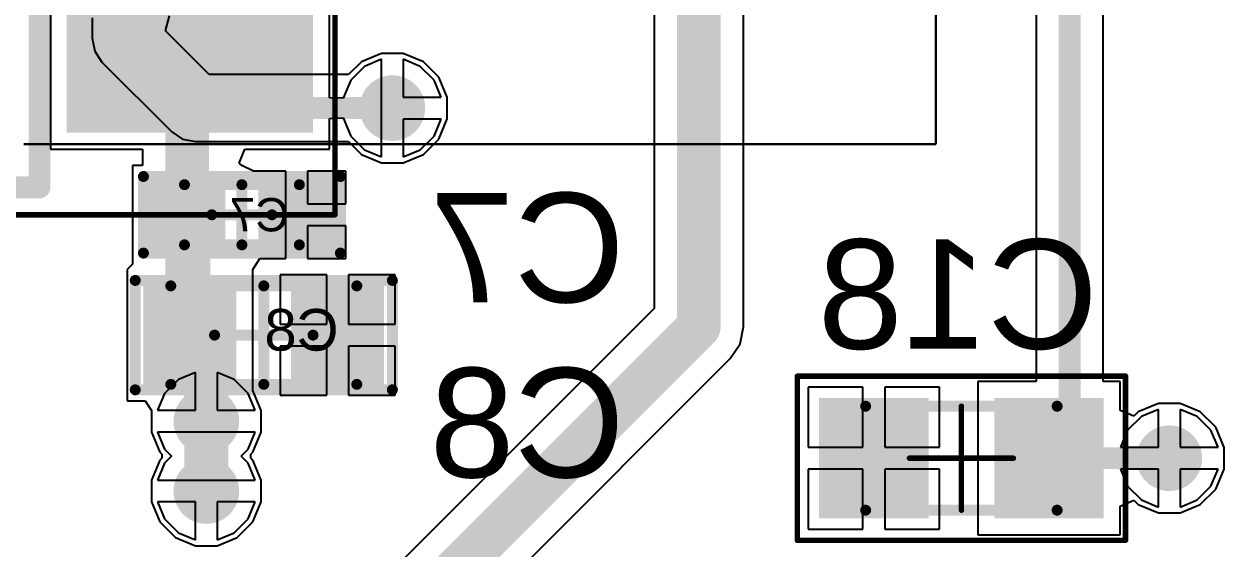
# Model space of a CAD drawing. Header units: inches. Extents: x -5 to 179, y -47 to 8.
# Drawn here: x 101.23 to 112.2, y -24.52 to -19.73 of the extents above; entities that cross this region are included whole.
import ezdxf

# ---------------------------------------------------------------- set-up
doc = ezdxf.new("R2010")
doc.units = ezdxf.units.IN
for name, color, linetype in [('Bottom 3D Body', 56, 'Continuous'), ('Bottom Assembly', 56, 'Continuous'), ('Bottom Courtyard', 56, 'Continuous'), ('Bottom Layer', 5, 'Continuous'), ('Bottom Overlay', 54, 'Continuous'), ('Bottom Paste', 16, 'Continuous'), ('Bottom Solder', 6, 'Continuous'), ('Top Layer', 1, 'Continuous'), ('Top Overlay', 2, 'Continuous'), ('Top Solder', 216, 'Continuous'), ('Via Holes', 16, 'Continuous')]:
    doc.layers.add(name, color=color, linetype=linetype)
doc.styles.add('Arial', font='', dxfattribs={"height": 0.2})
doc.styles.get('Arial').set_extended_font_data('Arial')

# ---------------------------------------------------------------- blocks, each defined once
blk = doc.blocks.new('CAPC0603_1608_55_N_B_984')
at = {"layer": 'Bottom Layer'}
for points in [[(-0.35, 0.5), (-0.35, -0.5), (-1.25, -0.5), (-1.25, 0.5)], [(1.25, 0.5), (1.25, -0.5), (0.35, -0.5), (0.35, 0.5)]]:
    blk.add_hatch(color=5, dxfattribs=at).paths.add_polyline_path(points)
at = {"layer": 'Bottom Paste'}
for points in [[(-0.35, 0.5), (-0.35, -0.5), (-1.25, -0.5), (-1.25, 0.5)], [(1.25, 0.5), (1.25, -0.5), (0.35, -0.5), (0.35, 0.5)]]:
    blk.add_hatch(color=16, dxfattribs=at).paths.add_polyline_path(points)
at = {"layer": 'Bottom Solder'}
for points in [[(-0.3, 0.55), (-0.3, -0.55), (-1.3, -0.55), (-1.3, 0.55)], [(1.3, 0.55), (1.3, -0.55), (0.3, -0.55), (0.3, 0.55)]]:
    blk.add_hatch(color=6, dxfattribs=at).paths.add_polyline_path(points)
at = {"layer": 'Bottom 3D Body'}
for points in [[(-0.875, 0.475, 0.1, 0.1, 0), (0.875, 0.475, 0.1, 0.1, 0)], [(-0.875, -0.475, 0.1, 0.1, 0), (-0.875, 0.475, 0.1, 0.1, 0)], [(0.875, -0.475, 0.1, 0.1, 0), (0.875, 0.475, 0.1, 0.1, 0)], [(-0.875, -0.475, 0.1, 0.1, 0), (0.875, -0.475, 0.1, 0.1, 0)]]:
    blk.add_lwpolyline(points, format="xyseb", dxfattribs=at)
for points in [[(-0.9, 0.475, 0.05, 0.05, 1), (-0.85, 0.475, 0.05, 0.05, 1)], [(-0.9, 0.475, 0.05, 0.05, 1), (-0.85, 0.475, 0.05, 0.05, 1)], [(0.85, 0.475, 0.05, 0.05, 1), (0.9, 0.475, 0.05, 0.05, 1)], [(0.85, 0.475, 0.05, 0.05, 1), (0.9, 0.475, 0.05, 0.05, 1)], [(-0.9, -0.475, 0.05, 0.05, 1), (-0.85, -0.475, 0.05, 0.05, 1)], [(-0.9, -0.475, 0.05, 0.05, 1), (-0.85, -0.475, 0.05, 0.05, 1)], [(0.85, -0.475, 0.05, 0.05, 1), (0.9, -0.475, 0.05, 0.05, 1)], [(0.85, -0.475, 0.05, 0.05, 1), (0.9, -0.475, 0.05, 0.05, 1)]]:
    blk.add_lwpolyline(points, format="xyseb", close=True, dxfattribs=at)
at = {"layer": 'Bottom Courtyard'}
for points in [[(-1.5, 0.75, 0.05, 0.05, 0), (1.5, 0.75, 0.05, 0.05, 0)], [(-1.5, -0.75, 0.05, 0.05, 0), (-1.5, 0.75, 0.05, 0.05, 0)], [(1.5, -0.75, 0.05, 0.05, 0), (1.5, 0.75, 0.05, 0.05, 0)], [(0, -0.475, 0.05, 0.05, 0), (0, 0.475, 0.05, 0.05, 0)], [(-0.475, 0, 0.05, 0.05, 0), (0.475, 0, 0.05, 0.05, 0)], [(-1.5, -0.75, 0.05, 0.05, 0), (1.5, -0.75, 0.05, 0.05, 0)]]:
    blk.add_lwpolyline(points, format="xyseb", dxfattribs=at)
for points in [[(-1.512, 0.75, 0.025, 0.025, 1), (-1.488, 0.75, 0.025, 0.025, 1)], [(-1.512, 0.75, 0.025, 0.025, 1), (-1.488, 0.75, 0.025, 0.025, 1)], [(1.488, 0.75, 0.025, 0.025, 1), (1.513, 0.75, 0.025, 0.025, 1)], [(1.488, 0.75, 0.025, 0.025, 1), (1.513, 0.75, 0.025, 0.025, 1)], [(-0.012, 0.475, 0.025, 0.025, 1), (0.013, 0.475, 0.025, 0.025, 1)], [(-0.487, 0, 0.025, 0.025, 1), (-0.462, 0, 0.025, 0.025, 1)], [(0.463, 0, 0.025, 0.025, 1), (0.488, 0, 0.025, 0.025, 1)], [(-0.012, -0.475, 0.025, 0.025, 1), (0.013, -0.475, 0.025, 0.025, 1)], [(-1.512, -0.75, 0.025, 0.025, 1), (-1.488, -0.75, 0.025, 0.025, 1)], [(-1.512, -0.75, 0.025, 0.025, 1), (-1.488, -0.75, 0.025, 0.025, 1)], [(1.488, -0.75, 0.025, 0.025, 1), (1.513, -0.75, 0.025, 0.025, 1)], [(1.488, -0.75, 0.025, 0.025, 1), (1.513, -0.75, 0.025, 0.025, 1)]]:
    blk.add_lwpolyline(points, format="xyseb", close=True, dxfattribs=at)
blk = doc.blocks.new('CAPC1005X04L_B_994')
at = {"layer": 'Bottom Layer'}
for points in [[(-0.2, 0.25), (-0.2, -0.25), (-0.8, -0.25), (-0.8, 0.25)], [(0.8, 0.25), (0.8, -0.25), (0.2, -0.25), (0.2, 0.25)]]:
    blk.add_hatch(color=5, dxfattribs=at).paths.add_polyline_path(points)
at = {"layer": 'Bottom Paste'}
for points in [[(-0.2, 0.25), (-0.2, -0.25), (-0.8, -0.25), (-0.8, 0.25)], [(0.8, 0.25), (0.8, -0.25), (0.2, -0.25), (0.2, 0.25)]]:
    blk.add_hatch(color=16, dxfattribs=at).paths.add_polyline_path(points)
at = {"layer": 'Bottom Solder'}
for points in [[(-0.15, 0.3), (-0.15, -0.3), (-0.85, -0.3), (-0.85, 0.3)], [(0.85, 0.3), (0.85, -0.3), (0.15, -0.3), (0.15, 0.3)]]:
    blk.add_hatch(color=6, dxfattribs=at).paths.add_polyline_path(points)
at = {"layer": 'Bottom Assembly'}
for points in [[(-0.525, 0.275, 0.1, 0.1, 0), (-0.525, -0.275, 0.1, 0.1, 0)], [(0.525, 0.275, 0.1, 0.1, 0), (-0.525, 0.275, 0.1, 0.1, 0)], [(0.525, 0.275, 0.1, 0.1, 0), (0.525, -0.275, 0.1, 0.1, 0)], [(0.525, -0.275, 0.1, 0.1, 0), (-0.525, -0.275, 0.1, 0.1, 0)]]:
    blk.add_lwpolyline(points, format="xyseb", dxfattribs=at)
for points in [[(-0.55, 0.275, 0.05, 0.05, 1), (-0.5, 0.275, 0.05, 0.05, 1)], [(-0.55, 0.275, 0.05, 0.05, 1), (-0.5, 0.275, 0.05, 0.05, 1)], [(0.5, 0.275, 0.05, 0.05, 1), (0.55, 0.275, 0.05, 0.05, 1)], [(0.5, 0.275, 0.05, 0.05, 1), (0.55, 0.275, 0.05, 0.05, 1)], [(-0.55, -0.275, 0.05, 0.05, 1), (-0.5, -0.275, 0.05, 0.05, 1)], [(-0.55, -0.275, 0.05, 0.05, 1), (-0.5, -0.275, 0.05, 0.05, 1)], [(0.5, -0.275, 0.05, 0.05, 1), (0.55, -0.275, 0.05, 0.05, 1)], [(0.5, -0.275, 0.05, 0.05, 1), (0.55, -0.275, 0.05, 0.05, 1)]]:
    blk.add_lwpolyline(points, format="xyseb", close=True, dxfattribs=at)
at = {"layer": 'Bottom Courtyard'}
for points in [[(-0.9, 0.35, 0.1, 0.1, 0), (-0.9, -0.35, 0.1, 0.1, 0)], [(0.9, 0.35, 0.1, 0.1, 0), (-0.9, 0.35, 0.1, 0.1, 0)], [(0.9, 0.35, 0.1, 0.1, 0), (0.9, -0.35, 0.1, 0.1, 0)], [(0, 0.275, 0.1, 0.1, 0), (0, -0.275, 0.1, 0.1, 0)], [(0.275, 0, 0.1, 0.1, 0), (-0.275, 0, 0.1, 0.1, 0)], [(0.9, -0.35, 0.1, 0.1, 0), (-0.9, -0.35, 0.1, 0.1, 0)]]:
    blk.add_lwpolyline(points, format="xyseb", dxfattribs=at)
for points in [[(-0.925, 0.35, 0.05, 0.05, 1), (-0.875, 0.35, 0.05, 0.05, 1)], [(-0.925, 0.35, 0.05, 0.05, 1), (-0.875, 0.35, 0.05, 0.05, 1)], [(0.875, 0.35, 0.05, 0.05, 1), (0.925, 0.35, 0.05, 0.05, 1)], [(0.875, 0.35, 0.05, 0.05, 1), (0.925, 0.35, 0.05, 0.05, 1)], [(-0.025, 0.275, 0.05, 0.05, 1), (0.025, 0.275, 0.05, 0.05, 1)], [(-0.3, 0, 0.05, 0.05, 1), (-0.25, 0, 0.05, 0.05, 1)], [(0.25, 0, 0.05, 0.05, 1), (0.3, 0, 0.05, 0.05, 1)], [(-0.925, -0.35, 0.05, 0.05, 1), (-0.875, -0.35, 0.05, 0.05, 1)], [(-0.925, -0.35, 0.05, 0.05, 1), (-0.875, -0.35, 0.05, 0.05, 1)], [(-0.025, -0.275, 0.05, 0.05, 1), (0.025, -0.275, 0.05, 0.05, 1)], [(0.875, -0.35, 0.05, 0.05, 1), (0.925, -0.35, 0.05, 0.05, 1)], [(0.875, -0.35, 0.05, 0.05, 1), (0.925, -0.35, 0.05, 0.05, 1)]]:
    blk.add_lwpolyline(points, format="xyseb", close=True, dxfattribs=at)
at = {"layer": 'Bottom Assembly', "style": 'Arial', "text_generation_flag": 2}
blk.add_text('C7', height=0.3048, rotation=180, dxfattribs=at).set_placement((-0.432, 0.152))
blk = doc.blocks.new('CAPC1608X06L_B_995')
at = {"layer": 'Bottom Layer'}
for points in [[(-0.3, 0.4), (-0.3, -0.4), (-1.05, -0.4), (-1.05, 0.4)], [(1.05, 0.4), (1.05, -0.4), (0.3, -0.4), (0.3, 0.4)]]:
    blk.add_hatch(color=5, dxfattribs=at).paths.add_polyline_path(points)
at = {"layer": 'Bottom Paste'}
for points in [[(-0.3, 0.4), (-0.3, -0.4), (-1.05, -0.4), (-1.05, 0.4)], [(1.05, 0.4), (1.05, -0.4), (0.3, -0.4), (0.3, 0.4)]]:
    blk.add_hatch(color=16, dxfattribs=at).paths.add_polyline_path(points)
at = {"layer": 'Bottom Solder'}
for points in [[(-0.25, 0.45), (-0.25, -0.45), (-1.1, -0.45), (-1.1, 0.45)], [(1.1, 0.45), (1.1, -0.45), (0.25, -0.45), (0.25, 0.45)]]:
    blk.add_hatch(color=6, dxfattribs=at).paths.add_polyline_path(points)
at = {"layer": 'Bottom Assembly'}
for points in [[(-0.85, 0.45, 0.1, 0.1, 0), (-0.85, -0.45, 0.1, 0.1, 0)], [(0.85, 0.45, 0.1, 0.1, 0), (-0.85, 0.45, 0.1, 0.1, 0)], [(0.85, 0.45, 0.1, 0.1, 0), (0.85, -0.45, 0.1, 0.1, 0)], [(0.85, -0.45, 0.1, 0.1, 0), (-0.85, -0.45, 0.1, 0.1, 0)]]:
    blk.add_lwpolyline(points, format="xyseb", dxfattribs=at)
for points in [[(-0.875, 0.45, 0.05, 0.05, 1), (-0.825, 0.45, 0.05, 0.05, 1)], [(-0.875, 0.45, 0.05, 0.05, 1), (-0.825, 0.45, 0.05, 0.05, 1)], [(0.825, 0.45, 0.05, 0.05, 1), (0.875, 0.45, 0.05, 0.05, 1)], [(0.825, 0.45, 0.05, 0.05, 1), (0.875, 0.45, 0.05, 0.05, 1)], [(-0.875, -0.45, 0.05, 0.05, 1), (-0.825, -0.45, 0.05, 0.05, 1)], [(-0.875, -0.45, 0.05, 0.05, 1), (-0.825, -0.45, 0.05, 0.05, 1)], [(0.825, -0.45, 0.05, 0.05, 1), (0.875, -0.45, 0.05, 0.05, 1)], [(0.825, -0.45, 0.05, 0.05, 1), (0.875, -0.45, 0.05, 0.05, 1)]]:
    blk.add_lwpolyline(points, format="xyseb", close=True, dxfattribs=at)
at = {"layer": 'Bottom Courtyard'}
for points in [[(1.175, 0.5, 0.1, 0.1, 0), (-1.175, 0.5, 0.1, 0.1, 0)], [(-1.175, 0.5, 0.1, 0.1, 0), (-1.175, -0.5, 0.1, 0.1, 0)], [(1.175, 0.5, 0.1, 0.1, 0), (1.175, -0.5, 0.1, 0.1, 0)], [(0, 0.45, 0.1, 0.1, 0), (0, -0.45, 0.1, 0.1, 0)], [(0.45, 0, 0.1, 0.1, 0), (-0.45, 0, 0.1, 0.1, 0)], [(1.175, -0.5, 0.1, 0.1, 0), (-1.175, -0.5, 0.1, 0.1, 0)]]:
    blk.add_lwpolyline(points, format="xyseb", dxfattribs=at)
for points in [[(-1.2, 0.5, 0.05, 0.05, 1), (-1.15, 0.5, 0.05, 0.05, 1)], [(-1.2, 0.5, 0.05, 0.05, 1), (-1.15, 0.5, 0.05, 0.05, 1)], [(1.15, 0.5, 0.05, 0.05, 1), (1.2, 0.5, 0.05, 0.05, 1)], [(1.15, 0.5, 0.05, 0.05, 1), (1.2, 0.5, 0.05, 0.05, 1)], [(-0.025, 0.45, 0.05, 0.05, 1), (0.025, 0.45, 0.05, 0.05, 1)], [(-0.475, 0, 0.05, 0.05, 1), (-0.425, 0, 0.05, 0.05, 1)], [(0.425, 0, 0.05, 0.05, 1), (0.475, 0, 0.05, 0.05, 1)], [(-0.025, -0.45, 0.05, 0.05, 1), (0.025, -0.45, 0.05, 0.05, 1)], [(-1.2, -0.5, 0.05, 0.05, 1), (-1.15, -0.5, 0.05, 0.05, 1)], [(-1.2, -0.5, 0.05, 0.05, 1), (-1.15, -0.5, 0.05, 0.05, 1)], [(1.15, -0.5, 0.05, 0.05, 1), (1.2, -0.5, 0.05, 0.05, 1)], [(1.15, -0.5, 0.05, 0.05, 1), (1.2, -0.5, 0.05, 0.05, 1)]]:
    blk.add_lwpolyline(points, format="xyseb", close=True, dxfattribs=at)
at = {"layer": 'Bottom Assembly', "style": 'Arial', "text_generation_flag": 2}
blk.add_text('C8', height=0.381, rotation=180, dxfattribs=at).set_placement((-0.685, 0.142))
blk = doc.blocks.new('SOT230P700X180_4N_B_1000')
at = {"layer": 'Bottom Layer'}
for points in [[(-1.85, 2.8), (-1.85, 1.8), (-4, 1.8), (-4, 2.8)], [(4, 1.625), (4, -1.625), (1.85, -1.625), (1.85, 1.625)], [(-1.85, 0.5), (-1.85, -0.5), (-4, -0.5), (-4, 0.5)], [(-1.85, -1.8), (-1.85, -2.8), (-4, -2.8), (-4, -1.8)]]:
    blk.add_hatch(color=5, dxfattribs=at).paths.add_polyline_path(points)
at = {"layer": 'Bottom Paste'}
for points in [[(-1.85, 2.8), (-1.85, 1.8), (-4, 1.8), (-4, 2.8)], [(4, 1.625), (4, -1.625), (1.85, -1.625), (1.85, 1.625)], [(-1.85, 0.5), (-1.85, -0.5), (-4, -0.5), (-4, 0.5)], [(-1.85, -1.8), (-1.85, -2.8), (-4, -2.8), (-4, -1.8)]]:
    blk.add_hatch(color=16, dxfattribs=at).paths.add_polyline_path(points)
at = {"layer": 'Bottom Solder'}
for points in [[(-1.8, 2.85), (-1.8, 1.75), (-4.05, 1.75), (-4.05, 2.85)], [(4.05, 1.675), (4.05, -1.675), (1.8, -1.675), (1.8, 1.675)], [(-1.8, 0.55), (-1.8, -0.55), (-4.05, -0.55), (-4.05, 0.55)], [(-1.8, -1.75), (-1.8, -2.85), (-4.05, -2.85), (-4.05, -1.75)]]:
    blk.add_hatch(color=6, dxfattribs=at).paths.add_polyline_path(points)
at = {"layer": 'Bottom Courtyard'}
for points in [[(4.25, 3.6, 0.05, 0.05, 0), (-4.25, 3.6, 0.05, 0.05, 0)], [(-4.25, 3.6, 0.05, 0.05, 0), (-4.25, -3.6, 0.05, 0.05, 0)], [(4.25, 3.6, 0.05, 0.05, 0), (4.25, -3.6, 0.05, 0.05, 0)], [(0, 0.5, 0.1, 0.1, 0), (0, -0.5, 0.1, 0.1, 0)], [(0.5, 0, 0.1, 0.1, 0), (-0.5, 0, 0.1, 0.1, 0)], [(4.25, -3.6, 0.05, 0.05, 0), (-4.25, -3.6, 0.05, 0.05, 0)]]:
    blk.add_lwpolyline(points, format="xyseb", dxfattribs=at)
for points in [[(-4.263, 3.6, 0.025, 0.025, 1), (-4.238, 3.6, 0.025, 0.025, 1)], [(-4.263, 3.6, 0.025, 0.025, 1), (-4.238, 3.6, 0.025, 0.025, 1)], [(4.237, 3.6, 0.025, 0.025, 1), (4.262, 3.6, 0.025, 0.025, 1)], [(4.237, 3.6, 0.025, 0.025, 1), (4.262, 3.6, 0.025, 0.025, 1)], [(-0.025, 0.5, 0.05, 0.05, 1), (0.025, 0.5, 0.05, 0.05, 1)], [(-0.525, 0, 0.05, 0.05, 1), (-0.475, 0, 0.05, 0.05, 1)], [(0.475, 0, 0.05, 0.05, 1), (0.525, 0, 0.05, 0.05, 1)], [(-0.025, -0.5, 0.05, 0.05, 1), (0.025, -0.5, 0.05, 0.05, 1)], [(-4.263, -3.6, 0.025, 0.025, 1), (-4.238, -3.6, 0.025, 0.025, 1)], [(-4.263, -3.6, 0.025, 0.025, 1), (-4.238, -3.6, 0.025, 0.025, 1)], [(4.237, -3.6, 0.025, 0.025, 1), (4.262, -3.6, 0.025, 0.025, 1)], [(4.237, -3.6, 0.025, 0.025, 1), (4.262, -3.6, 0.025, 0.025, 1)]]:
    blk.add_lwpolyline(points, format="xyseb", close=True, dxfattribs=at)
at = {"layer": 'Bottom Overlay'}
for points in [[(-1.55, 3.35, 0.2, 0.2, 0), (-1.55, -3.35, 0.2, 0.2, 0)], [(1.55, 3.35, 0.2, 0.2, 0), (-1.55, 3.35, 0.2, 0.2, 0)], [(1.55, 3.35, 0.2, 0.2, 0), (1.55, -3.35, 0.2, 0.2, 0)], [(1.55, -3.35, 0.2, 0.2, 0), (-1.55, -3.35, 0.2, 0.2, 0)]]:
    blk.add_lwpolyline(points, format="xyseb", dxfattribs=at)
for points in [[(-1.6, 3.35, 0.1, 0.1, 1), (-1.5, 3.35, 0.1, 0.1, 1)], [(-1.6, 3.35, 0.1, 0.1, 1), (-1.5, 3.35, 0.1, 0.1, 1)], [(1.5, 3.35, 0.1, 0.1, 1), (1.6, 3.35, 0.1, 0.1, 1)], [(1.5, 3.35, 0.1, 0.1, 1), (1.6, 3.35, 0.1, 0.1, 1)], [(-2.8, -3.35, 0.25, 0.25, 1), (-3.05, -3.35, 0.25, 0.25, 1)], [(-3.113, -3.35, 0.125, 0.125, 1), (-2.988, -3.35, 0.125, 0.125, 1)], [(-2.862, -3.35, 0.125, 0.125, 1), (-2.738, -3.35, 0.125, 0.125, 1)], [(-1.6, -3.35, 0.1, 0.1, 1), (-1.5, -3.35, 0.1, 0.1, 1)], [(-1.6, -3.35, 0.1, 0.1, 1), (-1.5, -3.35, 0.1, 0.1, 1)], [(1.5, -3.35, 0.1, 0.1, 1), (1.6, -3.35, 0.1, 0.1, 1)], [(1.5, -3.35, 0.1, 0.1, 1), (1.6, -3.35, 0.1, 0.1, 1)]]:
    blk.add_lwpolyline(points, format="xyseb", close=True, dxfattribs=at)

msp = doc.modelspace()

# ---------------------------------------------------------------- hatches: boundary and pattern name
at = {"layer": 'Bottom Layer'}
h = msp.add_hatch(color=5, dxfattribs=at)
edge = h.paths.add_edge_path()
edge.add_arc((104.6, -20.5), 0.3, 0, 360)
h = msp.add_hatch(color=5, dxfattribs=at)
edge = h.paths.add_edge_path()
edge.add_arc((102.9, -23.362), 0.3, 0, 360)
h = msp.add_hatch(color=5, dxfattribs=at)
edge = h.paths.add_edge_path()
edge.add_arc((111.7, -23.7), 0.3, 0, 360)
h = msp.add_hatch(color=5, dxfattribs=at)
edge = h.paths.add_edge_path()
edge.add_arc((102.9, -24), 0.3, 0, 360)
at = {"layer": 'Top Layer'}
h = msp.add_hatch(color=1, dxfattribs=at)
edge = h.paths.add_edge_path()
edge.add_arc((104.6, -20.5), 0.3, 0, 360)
h = msp.add_hatch(color=1, dxfattribs=at)
edge = h.paths.add_edge_path()
edge.add_arc((102.9, -23.362), 0.3, 0, 360)
h = msp.add_hatch(color=1, dxfattribs=at)
edge = h.paths.add_edge_path()
edge.add_arc((111.7, -23.7), 0.3, 0, 360)
h = msp.add_hatch(color=1, dxfattribs=at)
edge = h.paths.add_edge_path()
edge.add_arc((102.9, -24), 0.3, 0, 360)
at = {"layer": 'Via Holes'}
h = msp.add_hatch(color=7, dxfattribs=at)
edge = h.paths.add_edge_path()
edge.add_arc((104.6, -20.5), 0.15, 0, 360)
h = msp.add_hatch(color=7, dxfattribs=at)
edge = h.paths.add_edge_path()
edge.add_arc((102.9, -23.362), 0.15, 0, 360)
h = msp.add_hatch(color=7, dxfattribs=at)
edge = h.paths.add_edge_path()
edge.add_arc((111.7, -23.7), 0.15, 0, 360)
h = msp.add_hatch(color=7, dxfattribs=at)
edge = h.paths.add_edge_path()
edge.add_arc((102.9, -24), 0.15, 0, 360)

# ---------------------------------------------------------------- linework, layer by layer
at = {"layer": 'Bottom Layer'}
for p, q in [((110.484, -16.281), (110.484, -23)), ((111.096, -23), (111.096, -16.281)), ((107.808, -22.5), (107.808, -19)), ((106.992, -19.285), (106.992, -22.331)), ((101.475, -19.475), (101.475, -20.875)), ((104.025, -20.406), (104.025, -19.475)), ((104.5, -20.054), (104.345, -20.119)), ((104.5, -20.5), (104.5, -20.054)), ((104.855, -20.119), (104.7, -20.054)), ((104.7, -20.054), (104.7, -20.4)), ((104.345, -20.119), (104.219, -20.245)), ((104.981, -20.245), (104.855, -20.119)), ((104.219, -20.245), (104.15, -20.41)), ((105.046, -20.4), (104.981, -20.245)), ((104.15, -20.41), (104.025, -20.406)), ((104.5, -20.946), (104.5, -20.5)), ((104.7, -20.4), (105.046, -20.4)), ((104.025, -20.594), (104.15, -20.59)), ((104.025, -20.875), (104.025, -20.594)), ((104.15, -20.59), (104.219, -20.755)), ((105.046, -20.6), (104.7, -20.6)), ((104.7, -20.6), (104.7, -20.946)), ((104.981, -20.755), (105.046, -20.6)), ((104.219, -20.755), (104.345, -20.881)), ((104.855, -20.881), (104.981, -20.755)), ((101.475, -20.875), (102.317, -20.875)), ((102.317, -20.875), (102.317, -21.025)), ((103.2, -21.002), (103.252, -20.875)), ((103.252, -20.875), (104.025, -20.875)), ((104.345, -20.881), (104.5, -20.946)), ((104.7, -20.946), (104.855, -20.881)), ((102.317, -21.025), (102.225, -21.025)), ((102.225, -21.025), (102.225, -21.925)), ((103.223, -21.025), (103.2, -21.002)), ((103.225, -21.025), (103.223, -21.025)), ((103.331, -21.075), (103.225, -21.025)), ((103.625, -21.075), (103.331, -21.075)), ((103.625, -21.475), (103.625, -21.075)), ((104.175, -21.075), (103.825, -21.075)), ((103.825, -21.075), (103.825, -21.375)), ((104.175, -21.375), (104.175, -21.075)), ((103.825, -21.375), (104.175, -21.375)), ((103.625, -21.875), (103.625, -21.475)), ((104.175, -21.575), (103.825, -21.575)), ((103.825, -21.575), (103.825, -21.875)), ((104.175, -21.875), (104.175, -21.575)), ((102.225, -21.925), (102.175, -21.975)), ((103.325, -21.975), (103.39, -21.875)), ((103.39, -21.875), (103.625, -21.875)), ((103.825, -21.875), (104.175, -21.875)), ((102.175, -21.975), (102.175, -21.975)), ((102.175, -21.975), (102.175, -23.175)), ((103.325, -22.002), (103.325, -21.975)), ((103.325, -23.082), (103.325, -22.002)), ((104, -22.025), (103.575, -22.025)), ((103.575, -22.025), (103.575, -22.475)), ((104, -22.475), (104, -22.025)), ((104.625, -22.025), (104.2, -22.025)), ((104.2, -22.025), (104.2, -22.475)), ((104.625, -22.475), (104.625, -22.025)), ((106.992, -22.331), (103.323, -26)), ((103.575, -22.475), (104, -22.475)), ((104.2, -22.475), (104.625, -22.475)), ((107.777, -22.656), (107.808, -22.5)), ((104, -22.675), (103.575, -22.675)), ((103.575, -22.675), (103.575, -23.125)), ((104, -23.125), (104, -22.675)), ((104.625, -22.675), (104.2, -22.675)), ((104.2, -22.675), (104.2, -23.125)), ((104.625, -23.125), (104.625, -22.675)), ((107.688, -22.788), (107.777, -22.656)), ((104.4, -26.077), (107.688, -22.788)), ((107.688, -22.788), (107.688, -22.788)), ((110.484, -23), (109.95, -23)), ((109.95, -23), (109.95, -24.4)), ((111.25, -23), (111.096, -23)), ((111.25, -23.263), (111.25, -23)), ((103.4, -23.263), (103.325, -23.082)), ((103.575, -23.125), (104, -23.125)), ((104.2, -23.125), (104.625, -23.125)), ((108.9, -23.05), (108.4, -23.05)), ((108.4, -23.05), (108.4, -23.6)), ((108.9, -23.6), (108.9, -23.05)), ((109.6, -23.05), (109.1, -23.05)), ((109.1, -23.05), (109.1, -23.6)), ((109.6, -23.6), (109.6, -23.05)), ((102.175, -23.175), (102.341, -23.175)), ((102.341, -23.175), (102.4, -23.263)), ((111.601, -23.2), (111.417, -23.276)), ((111.799, -23.2), (111.601, -23.2)), ((111.983, -23.276), (111.799, -23.2)), ((102.4, -23.263), (102.4, -23.462)), ((103.4, -23.462), (103.4, -23.263)), ((111.377, -23.316), (111.25, -23.263)), ((111.417, -23.276), (111.377, -23.316)), ((112.124, -23.417), (111.983, -23.276)), ((102.4, -23.462), (102.476, -23.646)), ((103.324, -23.646), (103.4, -23.462)), ((112.2, -23.601), (112.124, -23.417)), ((102.476, -23.646), (102.492, -23.662)), ((102.492, -23.662), (102.492, -23.701)), ((103.308, -23.662), (103.324, -23.646)), ((103.308, -23.701), (103.308, -23.662)), ((108.4, -23.6), (108.9, -23.6)), ((109.1, -23.6), (109.6, -23.6)), ((112.2, -23.799), (112.2, -23.601)), ((102.476, -23.717), (102.4, -23.901)), ((102.492, -23.701), (102.476, -23.717)), ((103.324, -23.717), (103.308, -23.701)), ((103.4, -23.901), (103.324, -23.717)), ((102.4, -23.901), (102.4, -24.099)), ((103.4, -24.099), (103.4, -23.901)), ((108.9, -23.8), (108.4, -23.8)), ((108.4, -23.8), (108.4, -24.35)), ((108.9, -24.35), (108.9, -23.8)), ((109.6, -23.8), (109.1, -23.8)), ((109.1, -23.8), (109.1, -24.35)), ((109.6, -24.35), (109.6, -23.8)), ((112.124, -23.983), (112.2, -23.799)), ((111.983, -24.124), (112.124, -23.983)), ((102.4, -24.099), (102.476, -24.283)), ((103.324, -24.283), (103.4, -24.099)), ((111.25, -24.137), (111.377, -24.084)), ((111.377, -24.084), (111.417, -24.124)), ((111.417, -24.124), (111.601, -24.2)), ((111.799, -24.2), (111.983, -24.124)), ((111.25, -24.4), (111.25, -24.137)), ((111.601, -24.2), (111.799, -24.2)), ((102.476, -24.283), (102.617, -24.424)), ((103.183, -24.424), (103.324, -24.283)), ((102.617, -24.424), (102.801, -24.5)), ((102.999, -24.5), (103.183, -24.424)), ((108.4, -24.35), (108.9, -24.35)), ((109.1, -24.35), (109.6, -24.35)), ((109.95, -24.4), (111.25, -24.4)), ((102.801, -24.5), (102.999, -24.5))]:
    msp.add_line(p, q, dxfattribs=at)
for points in [[(110.79, -23.51, 0.2, 0.2, 0), (110.79, -15.88, 0.2, 0.2, 0)], [(107.4, -22.5, 0.4, 0.4, 0), (107.4, -19, 0.4, 0.4, 0)], [(102.725, -20.2, 0.4, 0.4, 0), (102.75, -20.175, 0.4, 0.4, 0)], [(102.725, -22.175, 0.4, 0.4, 0), (102.725, -20.2, 0.4, 0.4, 0)], [(102.737, -22.562, 0.4, 0.4, 0), (102.737, -21.487, 0.4, 0.4, 0)], [(102.725, -22.175, 0.4, 0.4, 0), (102.737, -22.187, 0.4, 0.4, 0)], [(103.4, -26.5, 0.4, 0.4, 0), (107.4, -22.5, 0.4, 0.4, 0)], [(102.9, -24, 0.4, 0.4, 0), (102.9, -22.725, 0.4, 0.4, 0)], [(110.6, -23.7, 0.2, 0.2, 0), (110.79, -23.51, 0.2, 0.2, 0)], [(110.6, -23.7, 0.2, 0.2, 0), (111.7, -23.7, 0.2, 0.2, 0)]]:
    msp.add_lwpolyline(points, format="xyseb", dxfattribs=at)
for points in [[(102.625, -20.2, 0.2, 0.2, 1), (102.825, -20.2, 0.2, 0.2, 1)], [(102.625, -20.2, 0.2, 0.2, 1), (102.825, -20.2, 0.2, 0.2, 1)], [(102.65, -20.175, 0.2, 0.2, 1), (102.85, -20.175, 0.2, 0.2, 1)], [(102.637, -21.487, 0.2, 0.2, 1), (102.837, -21.487, 0.2, 0.2, 1)], [(102.625, -22.175, 0.2, 0.2, 1), (102.825, -22.175, 0.2, 0.2, 1)], [(102.625, -22.175, 0.2, 0.2, 1), (102.825, -22.175, 0.2, 0.2, 1)], [(102.637, -22.187, 0.2, 0.2, 1), (102.837, -22.187, 0.2, 0.2, 1)], [(102.637, -22.562, 0.2, 0.2, 1), (102.837, -22.562, 0.2, 0.2, 1)], [(107.3, -22.5, 0.2, 0.2, 1), (107.5, -22.5, 0.2, 0.2, 1)], [(107.3, -22.5, 0.2, 0.2, 1), (107.5, -22.5, 0.2, 0.2, 1)], [(102.8, -22.725, 0.2, 0.2, 1), (103, -22.725, 0.2, 0.2, 1)], [(110.74, -23.51, 0.1, 0.1, 1), (110.84, -23.51, 0.1, 0.1, 1)], [(110.74, -23.51, 0.1, 0.1, 1), (110.84, -23.51, 0.1, 0.1, 1)], [(110.55, -23.7, 0.1, 0.1, 1), (110.65, -23.7, 0.1, 0.1, 1)], [(110.55, -23.7, 0.1, 0.1, 1), (110.65, -23.7, 0.1, 0.1, 1)], [(111.65, -23.7, 0.1, 0.1, 1), (111.75, -23.7, 0.1, 0.1, 1)], [(102.8, -24, 0.2, 0.2, 1), (103, -24, 0.2, 0.2, 1)]]:
    msp.add_lwpolyline(points, format="xyseb", close=True, dxfattribs=at)
at = {"layer": 'Top Layer'}
for p, q in [((101.857, -19.675), (101.857, -19.862)), ((102.526, -19.793), (102.564, -19.656)), ((102.927, -20.194), (102.526, -19.793)), ((101.857, -19.862), (101.857, -19.862)), ((101.857, -19.862), (101.88, -19.98)), ((101.88, -19.98), (101.946, -20.079)), ((104.501, -20), (104.317, -20.076)), ((104.699, -20), (104.501, -20)), ((104.883, -20.076), (104.699, -20)), ((101.946, -20.079), (102.584, -20.716)), ((104.317, -20.076), (104.199, -20.194)), ((105.024, -20.217), (104.883, -20.076)), ((104.199, -20.194), (102.927, -20.194)), ((105.1, -20.401), (105.024, -20.217)), ((105.1, -20.599), (105.1, -20.401)), ((105.024, -20.783), (105.1, -20.599)), ((102.584, -20.716), (102.584, -20.716)), ((102.584, -20.716), (102.683, -20.783)), ((102.683, -20.783), (102.8, -20.806)), ((102.8, -20.806), (104.199, -20.806)), ((104.199, -20.806), (104.317, -20.924)), ((104.883, -20.924), (105.024, -20.783)), ((104.317, -20.924), (104.501, -21)), ((104.699, -21), (104.883, -20.924)), ((104.501, -21), (104.699, -21)), ((102.8, -22.917), (102.645, -22.981)), ((102.8, -23.262), (102.8, -22.917)), ((103.155, -22.981), (103, -22.917)), ((103, -22.917), (103, -23.262)), ((102.645, -22.981), (102.519, -23.108)), ((103.281, -23.108), (103.155, -22.981)), ((102.519, -23.108), (102.454, -23.262)), ((103.346, -23.262), (103.281, -23.108)), ((102.454, -23.262), (102.8, -23.262)), ((103, -23.262), (103.346, -23.262)), ((111.445, -23.319), (111.319, -23.445)), ((111.6, -23.254), (111.445, -23.319)), ((111.6, -23.6), (111.6, -23.254)), ((111.955, -23.319), (111.8, -23.254)), ((111.8, -23.254), (111.8, -23.6)), ((112.081, -23.445), (111.955, -23.319)), ((103.346, -23.462), (102.454, -23.462)), ((102.454, -23.462), (102.519, -23.617)), ((103.281, -23.617), (103.346, -23.462)), ((111.319, -23.445), (111.254, -23.6)), ((112.146, -23.6), (112.081, -23.445)), ((102.519, -23.617), (102.582, -23.681)), ((102.582, -23.681), (102.519, -23.745)), ((103.218, -23.681), (103.281, -23.617)), ((103.281, -23.745), (103.218, -23.681)), ((111.254, -23.6), (111.6, -23.6)), ((111.8, -23.6), (112.146, -23.6)), ((102.519, -23.745), (102.454, -23.9)), ((103.346, -23.9), (103.281, -23.745)), ((102.454, -23.9), (103.346, -23.9)), ((111.6, -23.8), (111.254, -23.8)), ((111.254, -23.8), (111.319, -23.955)), ((111.6, -24.146), (111.6, -23.8)), ((112.146, -23.8), (111.8, -23.8)), ((111.8, -23.8), (111.8, -24.146)), ((112.081, -23.955), (112.146, -23.8)), ((111.319, -23.955), (111.445, -24.081)), ((111.955, -24.081), (112.081, -23.955)), ((102.8, -24.1), (102.454, -24.1)), ((102.454, -24.1), (102.519, -24.255)), ((102.8, -24.446), (102.8, -24.1)), ((103.346, -24.1), (103, -24.1)), ((103, -24.1), (103, -24.446)), ((103.281, -24.255), (103.346, -24.1)), ((111.445, -24.081), (111.6, -24.146)), ((111.8, -24.146), (111.955, -24.081)), ((102.519, -24.255), (102.645, -24.381)), ((103.155, -24.381), (103.281, -24.255)), ((102.645, -24.381), (102.8, -24.446)), ((103, -24.446), (103.155, -24.381))]:
    msp.add_line(p, q, dxfattribs=at)
for points in [[(102.162, -19.862, 0.2, 0.2, 0), (102.162, -19.225, 0.2, 0.2, 0)], [(102.162, -19.862, 0.2, 0.2, 0), (102.8, -20.5, 0.2, 0.2, 0)], [(102.8, -20.5, 0.2, 0.2, 0), (104.6, -20.5, 0.2, 0.2, 0)]]:
    msp.add_lwpolyline(points, format="xyseb", dxfattribs=at)
for points in [[(102.112, -19.862, 0.1, 0.1, 1), (102.212, -19.862, 0.1, 0.1, 1)], [(102.112, -19.862, 0.1, 0.1, 1), (102.212, -19.862, 0.1, 0.1, 1)], [(102.75, -20.5, 0.1, 0.1, 1), (102.85, -20.5, 0.1, 0.1, 1)], [(102.75, -20.5, 0.1, 0.1, 1), (102.85, -20.5, 0.1, 0.1, 1)], [(104.55, -20.5, 0.1, 0.1, 1), (104.65, -20.5, 0.1, 0.1, 1)]]:
    msp.add_lwpolyline(points, format="xyseb", close=True, dxfattribs=at)
at = {"layer": 'Top Overlay'}
for p, q in [((109.566, -15.831), (109.566, -20.831)), ((109.566, -20.831), (101.232, -20.831))]:
    msp.add_line(p, q, dxfattribs=at)
at = {"layer": 'Top Solder'}
for p, q in [((109.566, -20.831), (109.566, -15.831)), ((101.232, -20.831), (109.566, -20.831))]:
    msp.add_line(p, q, dxfattribs=at)

# ---------------------------------------------------------------- block references
at = {"rotation": 180}
for name, p in [('SOT230P700X180_4N_B_1000', (99.825, -17.875)), ('CAPC1005X04L_B_994', (103.225, -21.475)), ('CAPC1608X06L_B_995', (103.425, -22.575))]:
    msp.add_blockref(name, p, dxfattribs=at)
msp.add_blockref('CAPC0603_1608_55_N_B_984', (109.8, -23.7))

# ---------------------------------------------------------------- texts
at = {"layer": 'Bottom Overlay', "style": 'Arial', "text_generation_flag": 2}
for s, p in [('C7', (106.725, -22.275)), ('C18', (111.05, -22.7)), ('C8', (106.725, -23.875))]:
    msp.add_text(s, height=1, dxfattribs=at).set_placement(p)

doc.saveas('drawing.dxf')
